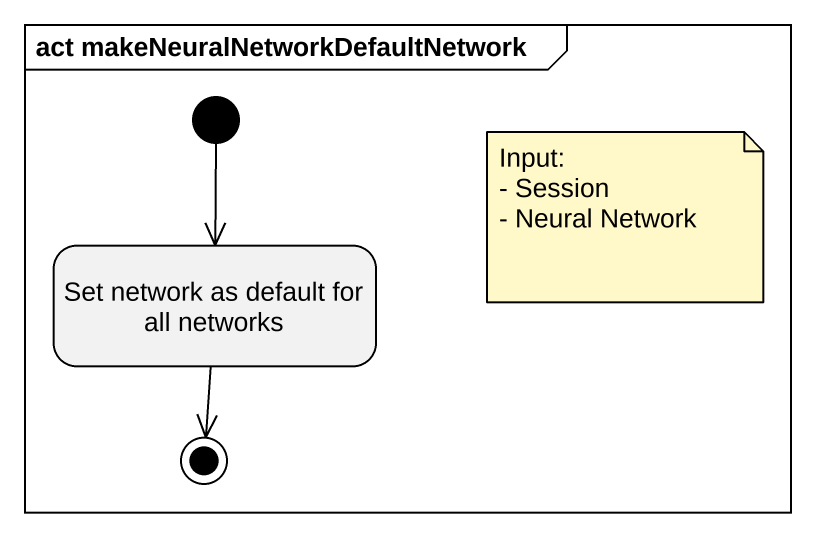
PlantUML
@startuml
mainframe act makeNeuralNetworkDefaultNetwork
hide empty description
state "Set network as default for all networks" as Set_network_as_default_for
[*] --> Set_network_as_default_for
Set_network_as_default_for --> [*]
note as N1
  Input:
  - Session
  - Neural Network
end note
@enduml
